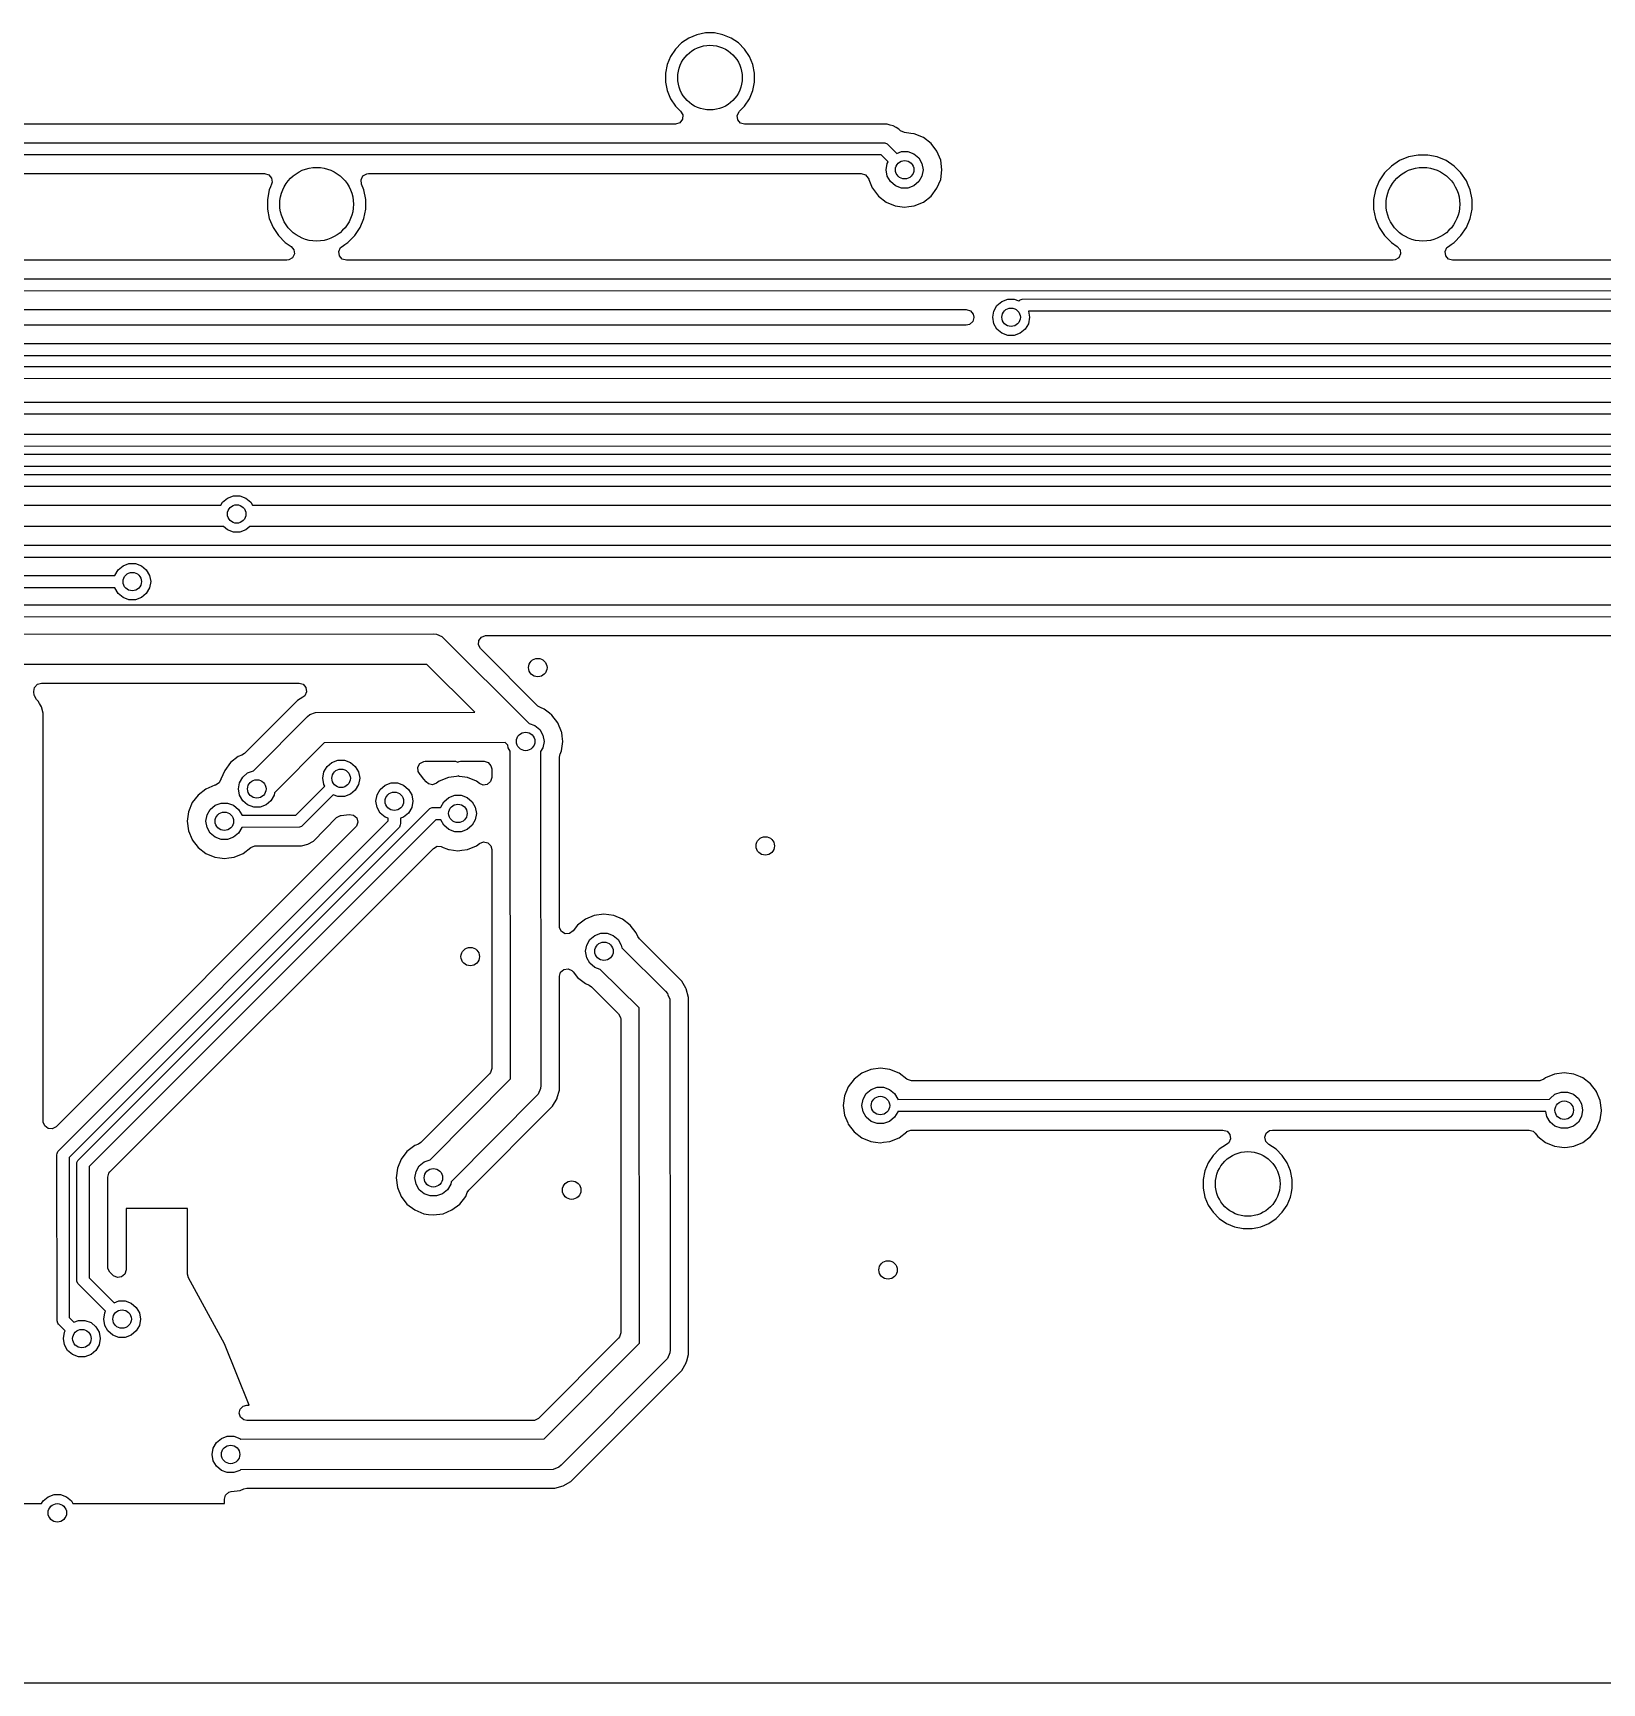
# Model space of a CAD drawing. Extents: x 0.7 to 11, y -6.1 to -1.6.
# Drawn here: x 5.531 to 6.536, y -5.887 to -4.83 of the extents above; entities that cross this region are included whole.
import ezdxf

# ---------------------------------------------------------------- set-up
doc = ezdxf.new("R2010")
doc.units = 0
doc.header["$MEASUREMENT"] = 0
doc.layers.add('BLACK', color=7, linetype='CONTINUOUS')

msp = doc.modelspace()

# ---------------------------------------------------------------- linework, layer by layer
at = {"layer": 'BLACK', "linetype": 'CONTINUOUS'}
for p, q in [((5.9618, -4.8297), (5.9562, -4.8308)), ((5.9674, -4.8297), (5.9618, -4.8297)), ((5.9618, -4.8297), (5.9618, -4.8297)), ((5.9729, -4.8308), (5.9674, -4.8297)), ((5.9674, -4.8297), (5.9674, -4.8297)), ((5.9424, -4.8401), (5.9393, -4.8447)), ((5.9464, -4.8361), (5.9424, -4.8401)), ((5.9424, -4.8401), (5.9424, -4.8401)), ((5.951, -4.833), (5.9464, -4.8361)), ((5.9464, -4.8361), (5.9464, -4.8361)), ((5.9562, -4.8308), (5.951, -4.833)), ((5.951, -4.833), (5.951, -4.833)), ((5.9562, -4.8308), (5.9562, -4.8308)), ((5.9781, -4.833), (5.9729, -4.8308)), ((5.9729, -4.8308), (5.9729, -4.8308)), ((5.9828, -4.8361), (5.9781, -4.833)), ((5.9781, -4.833), (5.9781, -4.833)), ((5.9868, -4.8401), (5.9828, -4.8361)), ((5.9828, -4.8361), (5.9828, -4.8361)), ((5.9899, -4.8447), (5.9868, -4.8401)), ((5.9868, -4.8401), (5.9868, -4.8401)), ((5.9371, -4.8499), (5.936, -4.8555)), ((5.9393, -4.8447), (5.9371, -4.8499)), ((5.9371, -4.8499), (5.9371, -4.8499)), ((5.9393, -4.8447), (5.9393, -4.8447)), ((5.992, -4.8499), (5.9899, -4.8447)), ((5.9899, -4.8447), (5.9899, -4.8447)), ((5.9899, -4.8447), (5.9899, -4.8447)), ((5.9931, -4.8555), (5.992, -4.8499)), ((5.992, -4.8499), (5.992, -4.8499)), ((5.992, -4.8499), (5.992, -4.8499)), ((5.936, -4.8555), (5.936, -4.8555)), ((5.936, -4.8555), (5.936, -4.8611)), ((5.936, -4.8611), (5.936, -4.8611)), ((5.936, -4.8611), (5.936, -4.8611)), ((5.936, -4.8611), (5.9371, -4.8666)), ((5.992, -4.8666), (5.9931, -4.8611)), ((5.9931, -4.8611), (5.9931, -4.8555)), ((5.9931, -4.8555), (5.9931, -4.8555)), ((5.9931, -4.8611), (5.9931, -4.8611)), ((5.9371, -4.8666), (5.9371, -4.8666)), ((5.9371, -4.8666), (5.9393, -4.8718)), ((5.9393, -4.8718), (5.9393, -4.8718)), ((5.9393, -4.8718), (5.9424, -4.8765)), ((5.9868, -4.8765), (5.9899, -4.8718)), ((5.9899, -4.8718), (5.992, -4.8666)), ((5.9424, -4.8765), (5.9424, -4.8765)), ((5.9424, -4.8765), (5.9457, -4.8798)), ((5.9457, -4.8798), (5.9471, -4.8822)), ((5.9471, -4.8822), (5.9469, -4.885)), ((5.982, -4.8826), (5.9832, -4.8801)), ((5.9824, -4.8853), (5.982, -4.8826)), ((5.9832, -4.8801), (5.9834, -4.8798)), ((5.9834, -4.8798), (5.9868, -4.8765)), ((5.9868, -4.8765), (5.9868, -4.8765)), ((5.9423, -4.8882), (5.2782, -4.8882)), ((5.9426, -4.8882), (5.9423, -4.8882)), ((5.9452, -4.8872), (5.9426, -4.8882)), ((5.9469, -4.885), (5.9452, -4.8872)), ((5.9842, -4.8874), (5.9824, -4.8853)), ((5.9868, -4.8882), (5.9842, -4.8874)), ((6.078, -4.8882), (5.9868, -4.8882)), ((6.08, -4.8887), (6.078, -4.8882)), ((6.078, -4.8882), (6.078, -4.8882)), ((6.082, -4.8892), (6.08, -4.8887)), ((6.0838, -4.8903), (6.082, -4.8892)), ((6.0856, -4.8913), (6.0838, -4.8903)), ((6.0864, -4.8921), (6.0856, -4.8913)), ((6.0856, -4.8913), (6.0856, -4.8913)), ((6.0867, -4.8923), (6.0864, -4.8921)), ((6.0892, -4.8935), (6.0867, -4.8923)), ((2.6728, -4.9001), (6.0759, -4.9)), ((6.0759, -4.9), (6.0767, -4.9001)), ((6.0767, -4.9001), (6.0781, -4.9007)), ((6.0781, -4.9007), (6.0843, -4.9068)), ((6.0933, -4.894), (6.0892, -4.8935)), ((6.0955, -4.8943), (6.0933, -4.894)), ((6.1013, -4.8967), (6.0955, -4.8943)), ((6.1062, -4.9005), (6.1013, -4.8967)), ((6.11, -4.9054), (6.1062, -4.9005)), ((6.0742, -4.9078), (2.6677, -4.9079)), ((6.0788, -4.9123), (6.0742, -4.9078)), ((6.0775, -4.9173), (6.0782, -4.9133)), ((6.0782, -4.9133), (6.0788, -4.9123)), ((6.0843, -4.9068), (6.0873, -4.9057)), ((6.0873, -4.9057), (6.0914, -4.9057)), ((6.0914, -4.9057), (6.0952, -4.9071)), ((6.0952, -4.9071), (6.0984, -4.9097)), ((6.0984, -4.9097), (6.1004, -4.9133)), ((6.1004, -4.9133), (6.1011, -4.9173)), ((6.1124, -4.9112), (6.11, -4.9054)), ((6.1132, -4.9173), (6.1124, -4.9112)), ((6.4063, -4.9114), (6.4012, -4.9149)), ((6.4121, -4.9091), (6.4063, -4.9114)), ((6.4063, -4.9114), (6.4063, -4.9114)), ((6.4182, -4.9079), (6.4121, -4.9091)), ((6.4121, -4.9091), (6.4121, -4.9091)), ((6.4244, -4.9079), (6.4182, -4.9079)), ((6.4182, -4.9079), (6.4182, -4.9079)), ((6.4305, -4.9091), (6.4244, -4.9079)), ((6.4244, -4.9079), (6.4244, -4.9079)), ((6.4362, -4.9114), (6.4305, -4.9091)), ((6.4305, -4.9091), (6.4305, -4.9091)), ((6.4413, -4.9149), (6.4362, -4.9114)), ((6.4362, -4.9114), (6.4362, -4.9114)), ((5.0372, -4.9197), (5.6793, -4.9197)), ((5.6793, -4.9197), (5.682, -4.9205)), ((5.682, -4.9205), (5.6838, -4.9226)), ((5.6838, -4.9226), (5.6842, -4.9253)), ((5.7411, -4.9237), (5.7423, -4.9213)), ((5.7414, -4.9265), (5.7411, -4.9237)), ((5.7423, -4.9213), (5.7447, -4.9199)), ((5.7447, -4.9199), (5.7459, -4.9197)), ((5.7459, -4.9197), (6.0615, -4.9197)), ((6.0615, -4.9197), (6.0642, -4.9205)), ((6.0642, -4.9205), (6.066, -4.9226)), ((6.066, -4.9226), (6.0663, -4.9233)), ((6.0663, -4.9233), (6.0663, -4.9235)), ((6.0663, -4.9235), (6.0685, -4.9289)), ((6.0782, -4.9214), (6.0775, -4.9173)), ((6.0803, -4.9249), (6.0782, -4.9214)), ((6.0834, -4.9276), (6.0803, -4.9249)), ((6.0984, -4.9249), (6.0952, -4.9276)), ((6.1004, -4.9214), (6.0984, -4.9249)), ((6.1011, -4.9173), (6.1004, -4.9214)), ((6.11, -4.9292), (6.1124, -4.9235)), ((6.1124, -4.9235), (6.1132, -4.9173)), ((6.3933, -4.9244), (6.391, -4.9302)), ((6.3968, -4.9193), (6.3933, -4.9244)), ((6.3933, -4.9244), (6.3933, -4.9244)), ((6.4012, -4.9149), (6.3968, -4.9193)), ((6.3968, -4.9193), (6.3968, -4.9193)), ((6.4012, -4.9149), (6.4012, -4.9149)), ((6.4413, -4.9149), (6.4413, -4.9149)), ((6.4457, -4.9193), (6.4413, -4.9149)), ((6.4492, -4.9244), (6.4457, -4.9193)), ((6.4457, -4.9193), (6.4457, -4.9193)), ((6.4503, -4.9271), (6.4492, -4.9244)), ((6.4492, -4.9244), (6.4492, -4.9244)), ((5.6823, -4.9302), (5.6811, -4.9363)), ((5.6831, -4.9282), (5.6823, -4.9302)), ((5.6823, -4.9302), (5.6823, -4.9302)), ((5.6838, -4.9265), (5.6831, -4.9282)), ((5.6842, -4.9253), (5.6838, -4.9265)), ((5.7429, -4.9302), (5.7414, -4.9265)), ((5.7441, -4.9363), (5.7429, -4.9302)), ((5.7429, -4.9302), (5.7429, -4.9302)), ((6.0685, -4.9289), (6.0687, -4.9292)), ((6.0687, -4.9292), (6.0725, -4.9342)), ((6.0725, -4.9342), (6.0774, -4.938)), ((6.0873, -4.929), (6.0834, -4.9276)), ((6.0914, -4.929), (6.0873, -4.929)), ((6.0952, -4.9276), (6.0914, -4.929)), ((6.1013, -4.938), (6.1062, -4.9342)), ((6.1062, -4.9342), (6.11, -4.9292)), ((6.391, -4.9302), (6.3897, -4.9363)), ((6.391, -4.9302), (6.391, -4.9302)), ((6.4516, -4.9302), (6.4503, -4.9271)), ((6.4528, -4.9363), (6.4516, -4.9302)), ((6.4516, -4.9302), (6.4516, -4.9302)), ((5.6811, -4.9363), (5.6811, -4.9425)), ((5.6811, -4.9425), (5.6823, -4.9486)), ((5.7429, -4.9486), (5.7441, -4.9425)), ((5.7441, -4.9425), (5.7441, -4.9363)), ((5.7441, -4.9363), (5.7441, -4.9363)), ((5.7441, -4.9363), (5.7441, -4.9363)), ((6.0774, -4.938), (6.0832, -4.9404)), ((6.0832, -4.9404), (6.0862, -4.9408)), ((6.0862, -4.9408), (6.0893, -4.9412)), ((6.0893, -4.9412), (6.0919, -4.9408)), ((6.0893, -4.9412), (6.0893, -4.9412)), ((6.0893, -4.9412), (6.0893, -4.9412)), ((6.0919, -4.9408), (6.0955, -4.9404)), ((6.0955, -4.9404), (6.1013, -4.938)), ((6.3897, -4.9363), (6.3897, -4.9425)), ((6.3897, -4.9425), (6.391, -4.9486)), ((6.4516, -4.9486), (6.4528, -4.9425)), ((6.4528, -4.9425), (6.4528, -4.9363)), ((6.4528, -4.9363), (6.4528, -4.9363)), ((6.4528, -4.9363), (6.4528, -4.9363)), ((5.6823, -4.9486), (5.6823, -4.9486)), ((5.6823, -4.9486), (5.6847, -4.9543)), ((5.6847, -4.9543), (5.6847, -4.9543)), ((5.6847, -4.9543), (5.6881, -4.9595)), ((5.7371, -4.9595), (5.7405, -4.9543)), ((5.7405, -4.9543), (5.7429, -4.9486)), ((6.391, -4.9486), (6.391, -4.9486)), ((6.391, -4.9486), (6.3933, -4.9543)), ((6.3933, -4.9543), (6.3933, -4.9543)), ((6.3933, -4.9543), (6.3968, -4.9595)), ((6.4457, -4.9595), (6.4492, -4.9543)), ((6.4492, -4.9543), (6.4516, -4.9486)), ((5.6881, -4.9595), (5.6881, -4.9595)), ((5.6881, -4.9595), (5.6925, -4.9638)), ((5.6925, -4.9638), (5.6925, -4.9638)), ((5.6925, -4.9638), (5.6963, -4.9664)), ((5.6963, -4.9664), (5.698, -4.9685)), ((5.7268, -4.9697), (5.728, -4.9672)), ((5.728, -4.9672), (5.7289, -4.9664)), ((5.7289, -4.9664), (5.7307, -4.9652)), ((5.7307, -4.9652), (5.7327, -4.9638)), ((5.7327, -4.9638), (5.7371, -4.9595)), ((6.3968, -4.9595), (6.3968, -4.9595)), ((6.3968, -4.9595), (6.4012, -4.9638)), ((6.4012, -4.9638), (6.4012, -4.9638)), ((6.4012, -4.9638), (6.4049, -4.9664)), ((6.4049, -4.9664), (6.4067, -4.9685)), ((6.4355, -4.9697), (6.4366, -4.9672)), ((6.4366, -4.9672), (6.4376, -4.9664)), ((6.4376, -4.9664), (6.4394, -4.9652)), ((6.4394, -4.9652), (6.4413, -4.9638)), ((6.4413, -4.9638), (6.4457, -4.9595)), ((5.6935, -4.9753), (5.4483, -4.9753)), ((5.6948, -4.9751), (5.6935, -4.9753)), ((5.6972, -4.9737), (5.6948, -4.9751)), ((5.6984, -4.9712), (5.6972, -4.9737)), ((5.698, -4.9685), (5.6984, -4.9712)), ((5.7272, -4.9724), (5.7268, -4.9697)), ((5.729, -4.9745), (5.7272, -4.9724)), ((5.7317, -4.9753), (5.729, -4.9745)), ((6.4022, -4.9753), (5.7317, -4.9753)), ((6.4035, -4.9751), (6.4022, -4.9753)), ((6.4058, -4.9737), (6.4035, -4.9751)), ((6.407, -4.9712), (6.4058, -4.9737)), ((6.4067, -4.9685), (6.407, -4.9712)), ((6.4359, -4.9724), (6.4355, -4.9697)), ((6.4377, -4.9745), (6.4359, -4.9724)), ((6.4403, -4.9753), (6.4377, -4.9745)), ((6.7524, -4.9753), (6.4403, -4.9753)), ((5.4452, -4.9872), (6.7594, -4.9871)), ((6.7617, -4.9949), (5.4475, -4.995)), ((5.4545, -5.0068), (6.1288, -5.0068)), ((6.1288, -5.0068), (6.1314, -5.0076)), ((6.1314, -5.0076), (6.1332, -5.0097)), ((6.1457, -5.0118), (6.1464, -5.0078)), ((6.1464, -5.0078), (6.1484, -5.0042)), ((6.1484, -5.0042), (6.1516, -5.0016)), ((6.1516, -5.0016), (6.1554, -5.0002)), ((6.1554, -5.0002), (6.1595, -5.0002)), ((6.1595, -5.0002), (6.1625, -5.0013)), ((6.1625, -5.0013), (6.1626, -5.0012)), ((6.1626, -5.0012), (6.1632, -5.0007)), ((6.1632, -5.0007), (6.1646, -5.0001)), ((6.1646, -5.0001), (7.6385, -5)), ((7.6385, -5.0078), (6.1686, -5.0079)), ((6.1686, -5.0079), (6.1693, -5.0118)), ((6.1288, -5.0168), (5.4543, -5.0168)), ((6.1308, -5.0164), (6.1288, -5.0168)), ((6.1329, -5.0145), (6.1308, -5.0164)), ((6.1336, -5.0119), (6.1329, -5.0145)), ((6.1332, -5.0097), (6.1336, -5.0117)), ((6.1336, -5.0117), (6.1336, -5.0119)), ((6.1464, -5.0159), (6.1457, -5.0118)), ((6.1484, -5.0194), (6.1464, -5.0159)), ((6.1516, -5.022), (6.1484, -5.0194)), ((6.1665, -5.0194), (6.1634, -5.022)), ((6.1686, -5.0159), (6.1665, -5.0194)), ((6.1693, -5.0118), (6.1686, -5.0159)), ((4.9397, -5.0287), (6.5503, -5.0286)), ((6.1554, -5.0234), (6.1516, -5.022)), ((6.1595, -5.0234), (6.1554, -5.0234)), ((6.1634, -5.022), (6.1595, -5.0234)), ((6.5519, -5.0364), (4.938, -5.0365)), ((4.6427, -5.0434), (6.5503, -5.0433)), ((6.5473, -5.0511), (4.6457, -5.0512)), ((5.0978, -5.0661), (10.5858, -5.066)), ((10.5852, -5.0738), (5.0977, -5.0739)), ((4.8513, -5.0867), (7.2008, -5.0866)), ((7.1991, -5.0944), (4.8543, -5.0945)), ((4.8766, -5.0996), (7.1621, -5.0995)), ((7.1604, -5.1073), (4.879, -5.1074)), ((5.1703, -5.1124), (7.137, -5.1124)), ((7.1353, -5.1202), (5.1726, -5.1202)), ((5.3501, -5.1321), (5.6513, -5.1321)), ((5.6513, -5.1321), (5.6524, -5.1302)), ((5.6524, -5.1302), (5.6555, -5.1276)), ((5.6555, -5.1276), (5.6594, -5.1262)), ((5.6594, -5.1262), (5.6635, -5.1262)), ((5.6635, -5.1262), (5.6673, -5.1276)), ((5.6673, -5.1276), (5.6705, -5.1302)), ((5.6705, -5.1302), (5.6715, -5.1321)), ((5.6715, -5.1321), (7.1285, -5.1321)), ((5.6529, -5.1459), (5.3531, -5.1459)), ((5.6555, -5.148), (5.6529, -5.1459)), ((5.6699, -5.1459), (5.6673, -5.148)), ((7.1312, -5.1459), (5.6699, -5.1459)), ((5.6594, -5.1494), (5.6555, -5.148)), ((5.6635, -5.1494), (5.6594, -5.1494)), ((5.6673, -5.148), (5.6635, -5.1494)), ((10.6069, -5.1655), (5.0632, -5.1656)), ((5.0649, -5.1578), (10.6046, -5.1577)), ((5.074, -5.1772), (5.5834, -5.1772)), ((5.5834, -5.1771), (5.5854, -5.1735)), ((5.5834, -5.1772), (5.5834, -5.1771)), ((5.5854, -5.1735), (5.5886, -5.1709)), ((5.5886, -5.1709), (5.5924, -5.1695)), ((5.5924, -5.1695), (5.5965, -5.1695)), ((5.5965, -5.1695), (5.6004, -5.1709)), ((5.6004, -5.1709), (5.6035, -5.1735)), ((5.6035, -5.1735), (5.6056, -5.1771)), ((5.6056, -5.1771), (5.6063, -5.1811)), ((5.5834, -5.185), (5.074, -5.185)), ((5.5834, -5.1851), (5.5834, -5.185)), ((5.5854, -5.1887), (5.5834, -5.1851)), ((5.5886, -5.1913), (5.5854, -5.1887)), ((5.6035, -5.1887), (5.6004, -5.1913)), ((5.6056, -5.1851), (5.6035, -5.1887)), ((5.6063, -5.1811), (5.6056, -5.1851)), ((4.9779, -5.196), (10.5992, -5.1959)), ((5.5924, -5.1927), (5.5886, -5.1913)), ((5.5965, -5.1927), (5.5924, -5.1927)), ((5.6004, -5.1913), (5.5965, -5.1927)), ((10.6015, -5.2037), (4.9801, -5.2038)), ((5.357, -5.2148), (5.7874, -5.2146)), ((5.7874, -5.2146), (5.7893, -5.2148)), ((5.7893, -5.2148), (5.7929, -5.2162)), ((5.7929, -5.2162), (5.7929, -5.2162)), ((5.7929, -5.2162), (5.8488, -5.272)), ((5.8163, -5.2216), (5.8165, -5.2188)), ((5.8165, -5.2188), (5.8182, -5.2166)), ((5.8182, -5.2166), (5.8207, -5.2157)), ((5.8207, -5.2157), (5.8211, -5.2156)), ((5.8211, -5.2156), (10.6028, -5.2156)), ((5.8176, -5.224), (5.8163, -5.2216)), ((5.8544, -5.2608), (5.8176, -5.224)), ((5.7832, -5.2341), (5.3568, -5.2342)), ((5.8139, -5.2647), (5.7832, -5.2341)), ((5.5315, -5.2516), (5.5319, -5.2489)), ((5.5315, -5.252), (5.5315, -5.2516)), ((5.5317, -5.2536), (5.5315, -5.252)), ((5.5319, -5.2489), (5.5337, -5.2468)), ((5.5337, -5.2468), (5.5363, -5.2461)), ((5.5363, -5.2461), (5.7014, -5.2461)), ((5.7014, -5.2461), (5.704, -5.2469)), ((5.704, -5.2469), (5.7058, -5.2489)), ((5.7062, -5.2517), (5.7051, -5.2542)), ((5.7058, -5.2489), (5.7062, -5.2517)), ((5.5317, -5.2538), (5.5317, -5.2536)), ((5.5318, -5.2542), (5.5317, -5.2538)), ((5.5331, -5.2566), (5.5318, -5.2542)), ((5.5343, -5.2577), (5.5331, -5.2566)), ((5.5351, -5.2591), (5.5343, -5.2577)), ((5.5343, -5.2577), (5.5343, -5.2577)), ((5.5363, -5.2613), (5.5351, -5.2591)), ((5.5351, -5.2591), (5.5351, -5.2591)), ((5.5374, -5.2653), (5.5363, -5.2613)), ((5.5363, -5.2613), (5.5363, -5.2613)), ((5.7004, -5.2572), (5.6663, -5.2912)), ((5.7038, -5.2552), (5.7004, -5.2572)), ((5.7004, -5.2572), (5.7004, -5.2572)), ((5.7051, -5.2542), (5.7038, -5.2552)), ((5.856, -5.2618), (5.8544, -5.2608)), ((5.8584, -5.2628), (5.856, -5.2618)), ((5.8617, -5.2653), (5.8584, -5.2628)), ((5.8584, -5.2628), (5.8584, -5.2628)), ((5.8584, -5.2628), (5.8584, -5.2628)), ((5.5374, -5.2699), (5.5374, -5.2653)), ((5.5374, -5.2653), (5.5374, -5.2653)), ((5.5374, -5.5269), (5.5374, -5.2699)), ((5.5374, -5.2699), (5.5374, -5.2699)), ((5.6722, -5.3023), (5.7067, -5.2676)), ((5.7067, -5.2676), (5.7082, -5.2663)), ((5.7082, -5.2663), (5.7118, -5.2649)), ((5.7118, -5.2649), (5.8139, -5.2647)), ((5.7118, -5.2649), (5.7118, -5.2649)), ((5.8488, -5.272), (5.8524, -5.2732)), ((5.8524, -5.2732), (5.8555, -5.2759)), ((5.8633, -5.2666), (5.8617, -5.2653)), ((5.8671, -5.2715), (5.8633, -5.2666)), ((5.8633, -5.2666), (5.8633, -5.2666)), ((5.8633, -5.2666), (5.8633, -5.2666)), ((5.8695, -5.2773), (5.8671, -5.2715)), ((5.7175, -5.2844), (5.6857, -5.3164)), ((5.8333, -5.2842), (5.7175, -5.2844)), ((5.8351, -5.2859), (5.8333, -5.2842)), ((5.8555, -5.2759), (5.8576, -5.2794)), ((5.8576, -5.2794), (5.8583, -5.2835)), ((5.8583, -5.2835), (5.8576, -5.2875)), ((5.8696, -5.2778), (5.8695, -5.2773)), ((5.8695, -5.2896), (5.8703, -5.2835)), ((5.8699, -5.2801), (5.8696, -5.2778)), ((5.8703, -5.2835), (5.8699, -5.2801)), ((5.6624, -5.2932), (5.6574, -5.297)), ((5.6648, -5.2923), (5.6624, -5.2932)), ((5.6663, -5.2912), (5.6648, -5.2923)), ((5.8354, -5.2875), (5.8351, -5.2859)), ((5.8366, -5.2897), (5.8354, -5.2875)), ((5.8368, -5.4997), (5.8366, -5.2897)), ((5.8576, -5.2875), (5.8561, -5.29)), ((5.8561, -5.29), (5.8563, -5.5039)), ((5.8681, -5.2939), (5.8685, -5.292)), ((5.8681, -5.3386), (5.8681, -5.2939)), ((5.8685, -5.292), (5.8686, -5.2917)), ((5.8686, -5.2917), (5.8695, -5.2896)), ((5.6537, -5.302), (5.6513, -5.3077)), ((5.6574, -5.297), (5.6537, -5.302)), ((5.6653, -5.3063), (5.6684, -5.3037)), ((5.6684, -5.3037), (5.6722, -5.3023)), ((5.7165, -5.3071), (5.7172, -5.303)), ((5.7172, -5.303), (5.7193, -5.2995)), ((5.7193, -5.2995), (5.7224, -5.2969)), ((5.7224, -5.2969), (5.7263, -5.2955)), ((5.7263, -5.2955), (5.7304, -5.2955)), ((5.7304, -5.2955), (5.7343, -5.2969)), ((5.7343, -5.2969), (5.7374, -5.2995)), ((5.7374, -5.2995), (5.7394, -5.303)), ((5.7394, -5.303), (5.7402, -5.3071)), ((5.7775, -5.3), (5.7788, -5.2976)), ((5.7777, -5.3027), (5.7775, -5.3)), ((5.779, -5.3046), (5.7777, -5.3027)), ((5.7788, -5.2976), (5.7813, -5.2963)), ((5.779, -5.3047), (5.779, -5.3046)), ((5.7792, -5.3049), (5.779, -5.3047)), ((5.7813, -5.3077), (5.7792, -5.3049)), ((5.7792, -5.3049), (5.7792, -5.3049)), ((5.7792, -5.3049), (5.7792, -5.3049)), ((5.7813, -5.2963), (5.7822, -5.2962)), ((5.7822, -5.2962), (5.8016, -5.2962)), ((5.8016, -5.2962), (5.8031, -5.2967)), ((5.8033, -5.3056), (5.803, -5.3058)), ((5.8031, -5.2967), (5.804, -5.2963)), ((5.8041, -5.3059), (5.8033, -5.3056)), ((5.804, -5.2963), (5.8047, -5.2962)), ((5.8047, -5.2962), (5.8199, -5.2962)), ((5.8199, -5.2962), (5.8225, -5.297)), ((5.8225, -5.297), (5.8243, -5.2991)), ((5.8243, -5.2991), (5.8248, -5.3011)), ((5.8248, -5.3011), (5.8248, -5.3065)), ((5.6416, -5.314), (5.6367, -5.3178)), ((5.6474, -5.3116), (5.6416, -5.314)), ((5.6477, -5.3115), (5.6474, -5.3116)), ((5.6479, -5.3115), (5.6477, -5.3115)), ((5.6477, -5.3115), (5.6477, -5.3115)), ((5.6502, -5.31), (5.6479, -5.3115)), ((5.6511, -5.308), (5.6502, -5.31)), ((5.6512, -5.308), (5.6511, -5.308)), ((5.6513, -5.3077), (5.6512, -5.308)), ((5.6625, -5.3139), (5.6632, -5.3099)), ((5.6632, -5.3179), (5.6625, -5.3139)), ((5.6632, -5.3099), (5.6653, -5.3063)), ((5.6993, -5.3307), (5.7178, -5.3121)), ((5.7172, -5.3111), (5.7165, -5.3071)), ((5.7178, -5.3121), (5.7172, -5.3111)), ((5.7374, -5.3147), (5.7343, -5.3173)), ((5.7394, -5.3111), (5.7374, -5.3147)), ((5.7402, -5.3071), (5.7394, -5.3111)), ((5.7513, -5.3177), (5.7533, -5.3142)), ((5.7533, -5.3142), (5.7565, -5.3115)), ((5.7565, -5.3115), (5.7603, -5.3101)), ((5.7603, -5.3101), (5.7644, -5.3101)), ((5.7644, -5.3101), (5.7683, -5.3115)), ((5.7683, -5.3115), (5.7714, -5.3142)), ((5.7714, -5.3142), (5.7735, -5.3177)), ((5.7827, -5.3094), (5.7813, -5.3077)), ((5.7843, -5.3107), (5.7827, -5.3094)), ((5.7869, -5.3113), (5.7843, -5.3107)), ((5.7895, -5.3103), (5.7869, -5.3113)), ((5.7912, -5.309), (5.7895, -5.3103)), ((5.797, -5.3066), (5.7912, -5.309)), ((5.8022, -5.3059), (5.797, -5.3066)), ((5.797, -5.3066), (5.797, -5.3066)), ((5.803, -5.3058), (5.8022, -5.3059)), ((5.8093, -5.3066), (5.8041, -5.3059)), ((5.8151, -5.309), (5.8093, -5.3066)), ((5.8093, -5.3066), (5.8093, -5.3066)), ((5.8169, -5.3104), (5.8151, -5.309)), ((5.8192, -5.3114), (5.8169, -5.3104)), ((5.8219, -5.311), (5.8192, -5.3114)), ((5.824, -5.3092), (5.8219, -5.311)), ((5.8248, -5.3065), (5.824, -5.3092)), ((5.6329, -5.3227), (5.6305, -5.3285)), ((5.6367, -5.3178), (5.6329, -5.3227)), ((5.6445, -5.3271), (5.6476, -5.3244)), ((5.6476, -5.3244), (5.6515, -5.323)), ((5.6515, -5.323), (5.6556, -5.323)), ((5.6556, -5.323), (5.6594, -5.3244)), ((5.6594, -5.3244), (5.6626, -5.3271)), ((5.6653, -5.3215), (5.6632, -5.3179)), ((5.6684, -5.3241), (5.6653, -5.3215)), ((5.6723, -5.3255), (5.6684, -5.3241)), ((5.6764, -5.3255), (5.6723, -5.3255)), ((5.6802, -5.3241), (5.6764, -5.3255)), ((5.6833, -5.3215), (5.6802, -5.3241)), ((5.6854, -5.3179), (5.6833, -5.3215)), ((5.6857, -5.3164), (5.6854, -5.3179)), ((5.7233, -5.3176), (5.7036, -5.3374)), ((5.7263, -5.3187), (5.7233, -5.3176)), ((5.7304, -5.3187), (5.7263, -5.3187)), ((5.7343, -5.3173), (5.7304, -5.3187)), ((5.7505, -5.3218), (5.7513, -5.3177)), ((5.7513, -5.3258), (5.7505, -5.3218)), ((5.7533, -5.3294), (5.7513, -5.3258)), ((5.7735, -5.3258), (5.7714, -5.3294)), ((5.7735, -5.3177), (5.7742, -5.3218)), ((5.7742, -5.3218), (5.7735, -5.3258)), ((5.7846, -5.3269), (5.7852, -5.3264)), ((5.7852, -5.3264), (5.7856, -5.3262)), ((5.7856, -5.3262), (5.7866, -5.3258)), ((5.7866, -5.3258), (5.792, -5.3258)), ((5.792, -5.3258), (5.7921, -5.3256)), ((5.7921, -5.3256), (5.7941, -5.3221)), ((5.7941, -5.3221), (5.7972, -5.3194)), ((5.7972, -5.3194), (5.8011, -5.318)), ((5.8011, -5.318), (5.8052, -5.318)), ((5.8052, -5.318), (5.8091, -5.3194)), ((5.8091, -5.3194), (5.8122, -5.3221)), ((5.8122, -5.3221), (5.8142, -5.3256)), ((5.8142, -5.3256), (5.815, -5.3296)), ((5.5468, -5.5461), (5.7585, -5.3344)), ((5.5597, -5.5519), (5.7846, -5.3269)), ((5.7889, -5.3336), (5.5669, -5.5558)), ((5.6305, -5.3285), (5.6297, -5.3346)), ((5.6297, -5.3346), (5.6297, -5.3346)), ((5.6297, -5.3346), (5.6305, -5.3408)), ((5.6305, -5.3285), (5.6305, -5.3285)), ((5.6417, -5.3346), (5.6424, -5.3306)), ((5.6424, -5.3387), (5.6417, -5.3346)), ((5.6424, -5.3306), (5.6445, -5.3271)), ((5.6626, -5.3271), (5.6646, -5.3306)), ((5.6646, -5.3306), (5.6647, -5.3308)), ((5.6647, -5.3308), (5.6993, -5.3307)), ((5.7105, -5.3473), (5.7254, -5.3323)), ((5.7254, -5.3323), (5.7278, -5.331)), ((5.7278, -5.331), (5.7282, -5.331)), ((5.7282, -5.331), (5.7283, -5.3309)), ((5.7283, -5.3309), (5.7335, -5.3303)), ((5.7283, -5.3309), (5.7283, -5.3309)), ((5.7335, -5.3303), (5.7362, -5.3307)), ((5.7362, -5.3307), (5.7383, -5.3325)), ((5.739, -5.3352), (5.7382, -5.3378)), ((5.7383, -5.3325), (5.739, -5.3352)), ((5.7565, -5.332), (5.7533, -5.3294)), ((5.7585, -5.3327), (5.7565, -5.332)), ((5.7585, -5.3344), (5.7585, -5.3327)), ((5.7662, -5.3368), (5.7656, -5.3383)), ((5.7663, -5.3361), (5.7662, -5.3368)), ((5.7683, -5.332), (5.7663, -5.3327)), ((5.7663, -5.3327), (5.7663, -5.3361)), ((5.7714, -5.3294), (5.7683, -5.332)), ((5.792, -5.3336), (5.7889, -5.3336)), ((5.7921, -5.3337), (5.792, -5.3336)), ((5.7941, -5.3372), (5.7921, -5.3337)), ((5.7972, -5.3399), (5.7941, -5.3372)), ((5.8122, -5.3372), (5.8091, -5.3399)), ((5.8142, -5.3337), (5.8122, -5.3372)), ((5.815, -5.3296), (5.8142, -5.3337)), ((5.7376, -5.3385), (5.5458, -5.5304)), ((5.7656, -5.3383), (5.554, -5.55)), ((5.6305, -5.3408), (5.6305, -5.3408)), ((5.6305, -5.3408), (5.6328, -5.3462)), ((5.6328, -5.3462), (5.6329, -5.3466)), ((5.6329, -5.3466), (5.6367, -5.3515)), ((5.6445, -5.3422), (5.6424, -5.3387)), ((5.6476, -5.3449), (5.6445, -5.3422)), ((5.6515, -5.3463), (5.6476, -5.3449)), ((5.6556, -5.3463), (5.6515, -5.3463)), ((5.6594, -5.3449), (5.6556, -5.3463)), ((5.6626, -5.3422), (5.6594, -5.3449)), ((5.6646, -5.3387), (5.6626, -5.3422)), ((5.6647, -5.3386), (5.6646, -5.3387)), ((5.7016, -5.3385), (5.6647, -5.3386)), ((5.703, -5.3379), (5.7016, -5.3385)), ((5.7036, -5.3374), (5.703, -5.3379)), ((5.7069, -5.3493), (5.7105, -5.3473)), ((5.7382, -5.3378), (5.7376, -5.3385)), ((5.8011, -5.3413), (5.7972, -5.3399)), ((5.8052, -5.3413), (5.8011, -5.3413)), ((5.8091, -5.3399), (5.8052, -5.3413)), ((5.8681, -5.3882), (5.8681, -5.3386)), ((5.5802, -5.5592), (5.7874, -5.352)), ((5.6367, -5.3515), (5.6416, -5.3553)), ((5.6416, -5.3553), (5.6474, -5.3577)), ((5.6474, -5.3577), (5.6505, -5.3581)), ((5.6505, -5.3581), (5.6535, -5.3585)), ((5.6535, -5.3585), (5.6564, -5.3581)), ((5.6564, -5.3581), (5.6597, -5.3577)), ((5.6597, -5.3577), (5.6655, -5.3553)), ((5.6655, -5.3553), (5.6704, -5.3515)), ((5.6704, -5.3515), (5.6705, -5.3514)), ((5.6704, -5.3515), (5.6704, -5.3515)), ((5.6705, -5.3514), (5.6731, -5.3504)), ((5.6731, -5.3504), (5.6735, -5.3504)), ((5.6735, -5.3504), (5.7029, -5.3504)), ((5.7029, -5.3504), (5.7069, -5.3493)), ((5.7029, -5.3504), (5.7029, -5.3504)), ((5.7874, -5.352), (5.7898, -5.3506)), ((5.7898, -5.3506), (5.7925, -5.3508)), ((5.7925, -5.3508), (5.7927, -5.3509)), ((5.7927, -5.3509), (5.797, -5.3527)), ((5.797, -5.3527), (5.7975, -5.3527)), ((5.7975, -5.3527), (5.8031, -5.3535)), ((5.8031, -5.3535), (5.8056, -5.3532)), ((5.8031, -5.3535), (5.8031, -5.3535)), ((5.8031, -5.3535), (5.8031, -5.3535)), ((5.8056, -5.3532), (5.8093, -5.3527)), ((5.8093, -5.3527), (5.8151, -5.3503)), ((5.8151, -5.3503), (5.8169, -5.3489)), ((5.8169, -5.3489), (5.8195, -5.3479)), ((5.8195, -5.3479), (5.8222, -5.3484)), ((5.8222, -5.3484), (5.8242, -5.3504)), ((5.8242, -5.3504), (5.8248, -5.3527)), ((5.8248, -5.3527), (5.8248, -5.4929)), ((5.6535, -5.3585), (5.6535, -5.3585)), ((5.6535, -5.3585), (5.6535, -5.3585)), ((5.8681, -5.4019), (5.8681, -5.3882)), ((5.8848, -5.3973), (5.8798, -5.4011)), ((5.8905, -5.3949), (5.8848, -5.3973)), ((5.8848, -5.3973), (5.8848, -5.3973)), ((5.8967, -5.3941), (5.8905, -5.3949)), ((5.8905, -5.3949), (5.8905, -5.3949)), ((5.9029, -5.3949), (5.8967, -5.3941)), ((5.8967, -5.3941), (5.8967, -5.3941)), ((5.9086, -5.3973), (5.9029, -5.3949)), ((5.9029, -5.3949), (5.9029, -5.3949)), ((5.9135, -5.4011), (5.9086, -5.3973)), ((5.8682, -5.4029), (5.8681, -5.4019)), ((5.8695, -5.4053), (5.8682, -5.4029)), ((5.8719, -5.4067), (5.8695, -5.4053)), ((5.8747, -5.4065), (5.8719, -5.4067)), ((5.8769, -5.4049), (5.8747, -5.4065)), ((5.8798, -5.4011), (5.8769, -5.4049)), ((5.8798, -5.4011), (5.8798, -5.4011)), ((5.8798, -5.4011), (5.8798, -5.4011)), ((5.8856, -5.4139), (5.8876, -5.4103)), ((5.8876, -5.4103), (5.8908, -5.4077)), ((5.8908, -5.4077), (5.8946, -5.4063)), ((5.8946, -5.4063), (5.8987, -5.4063)), ((5.8987, -5.4063), (5.9026, -5.4077)), ((5.9026, -5.4077), (5.9057, -5.4103)), ((5.9057, -5.4103), (5.9078, -5.4139)), ((5.9173, -5.406), (5.9135, -5.4011)), ((5.9183, -5.4084), (5.9173, -5.406)), ((5.9173, -5.406), (5.9173, -5.406)), ((5.9173, -5.406), (5.9173, -5.406)), ((5.9194, -5.41), (5.9183, -5.4084)), ((5.9465, -5.4371), (5.9194, -5.41)), ((5.8849, -5.4179), (5.8856, -5.4139)), ((5.8856, -5.422), (5.8849, -5.4179)), ((5.9078, -5.4139), (5.9081, -5.4156)), ((5.9081, -5.4156), (5.9361, -5.4434)), ((5.8681, -5.4339), (5.8689, -5.4313)), ((5.8689, -5.4313), (5.871, -5.4295)), ((5.871, -5.4295), (5.8737, -5.4291)), ((5.8737, -5.4291), (5.8762, -5.4303)), ((5.8762, -5.4303), (5.8769, -5.431)), ((5.8769, -5.431), (5.8798, -5.4348)), ((5.8876, -5.4255), (5.8856, -5.422)), ((5.8908, -5.4282), (5.8876, -5.4255)), ((5.8943, -5.4295), (5.8908, -5.4282)), ((5.9193, -5.4542), (5.8943, -5.4295)), ((5.8681, -5.5068), (5.8681, -5.4339)), ((5.8798, -5.4348), (5.8848, -5.4386)), ((5.8848, -5.4386), (5.8848, -5.4386)), ((5.8848, -5.4386), (5.8848, -5.4386)), ((5.8848, -5.4386), (5.8872, -5.4396)), ((5.8872, -5.4396), (5.8887, -5.4406)), ((5.8887, -5.4406), (5.906, -5.4579)), ((5.9491, -5.4416), (5.9465, -5.4371)), ((5.9493, -5.442), (5.9491, -5.4416)), ((5.9508, -5.4475), (5.9493, -5.442)), ((5.9361, -5.4434), (5.9373, -5.4449)), ((5.9373, -5.4449), (5.9377, -5.4459)), ((5.9377, -5.4459), (5.9388, -5.4485)), ((5.9388, -5.4485), (5.939, -5.6732)), ((5.9508, -5.5167), (5.9508, -5.4475)), ((5.906, -5.4579), (5.9073, -5.4603)), ((5.9073, -5.4603), (5.9075, -5.4614)), ((5.9075, -5.4614), (5.9075, -5.6622)), ((5.9195, -5.669), (5.9193, -5.4542)), ((5.824, -5.4956), (5.8234, -5.4964)), ((5.8248, -5.4929), (5.824, -5.4956)), ((6.0676, -5.4936), (6.0618, -5.496)), ((6.0738, -5.4928), (6.0676, -5.4936)), ((6.0676, -5.4936), (6.0676, -5.4936)), ((6.0799, -5.4936), (6.0738, -5.4928)), ((6.0738, -5.4928), (6.0738, -5.4928)), ((6.0857, -5.496), (6.0799, -5.4936)), ((6.0799, -5.4936), (6.0799, -5.4936)), ((5.8234, -5.4964), (5.7794, -5.5403)), ((5.7854, -5.5514), (5.8368, -5.4997)), ((5.8561, -5.5059), (5.8546, -5.5094)), ((5.8563, -5.5039), (5.8561, -5.5059)), ((6.0531, -5.5047), (6.0507, -5.5105)), ((6.0569, -5.4998), (6.0531, -5.5047)), ((6.0618, -5.496), (6.0569, -5.4998)), ((6.0678, -5.5064), (6.0717, -5.505)), ((6.0717, -5.505), (6.0758, -5.505)), ((6.0758, -5.505), (6.0797, -5.5064)), ((6.0906, -5.4998), (6.0857, -5.496)), ((6.0907, -5.4999), (6.0906, -5.4998)), ((6.0906, -5.4998), (6.0906, -5.4998)), ((6.0911, -5.5001), (6.0907, -5.4999)), ((6.0937, -5.5009), (6.0911, -5.5001)), ((6.4958, -5.5009), (6.0937, -5.5009)), ((6.4962, -5.5009), (6.4958, -5.5009)), ((6.4988, -5.4999), (6.4962, -5.5009)), ((6.4999, -5.499), (6.4988, -5.4999)), ((6.5056, -5.4967), (6.4999, -5.499)), ((6.5118, -5.4958), (6.5056, -5.4967)), ((6.5056, -5.4967), (6.5056, -5.4967)), ((6.518, -5.4967), (6.5118, -5.4958)), ((6.5118, -5.4958), (6.5118, -5.4958)), ((6.5222, -5.4984), (6.518, -5.4967)), ((6.518, -5.4967), (6.518, -5.4967)), ((6.5237, -5.499), (6.5222, -5.4984)), ((6.5287, -5.5028), (6.5237, -5.499)), ((6.5325, -5.5078), (6.5287, -5.5028)), ((5.8546, -5.5094), (5.7988, -5.5655)), ((5.8546, -5.5094), (5.8546, -5.5094)), ((5.8638, -5.5172), (5.8667, -5.5123)), ((5.8667, -5.5123), (5.8668, -5.5116)), ((5.8668, -5.5116), (5.8681, -5.5068)), ((5.9508, -5.6449), (5.9508, -5.5167)), ((6.0507, -5.5105), (6.0499, -5.5167)), ((6.0499, -5.5167), (6.0507, -5.5228)), ((6.0499, -5.5167), (6.0499, -5.5167)), ((6.0507, -5.5105), (6.0507, -5.5105)), ((6.0619, -5.5167), (6.0627, -5.5126)), ((6.0627, -5.5207), (6.0619, -5.5167)), ((6.0627, -5.5126), (6.0647, -5.5091)), ((6.0647, -5.5091), (6.0678, -5.5064)), ((6.0797, -5.5064), (6.0828, -5.5091)), ((6.0828, -5.5091), (6.0849, -5.5126)), ((6.0849, -5.5126), (6.0849, -5.5128)), ((6.0849, -5.5128), (6.5024, -5.5127)), ((6.5024, -5.5127), (6.5028, -5.5121)), ((6.5028, -5.5121), (6.5059, -5.5095)), ((6.5059, -5.5095), (6.5098, -5.5081)), ((6.5098, -5.5081), (6.5139, -5.5081)), ((6.5139, -5.5081), (6.5177, -5.5095)), ((6.5177, -5.5095), (6.5209, -5.5121)), ((6.5209, -5.5121), (6.5229, -5.5156)), ((6.5229, -5.5156), (6.5236, -5.5197)), ((6.5325, -5.5079), (6.5325, -5.5078)), ((6.5348, -5.5135), (6.5325, -5.5079)), ((6.5357, -5.5197), (6.5348, -5.5135)), ((6.5348, -5.5135), (6.5348, -5.5135)), ((5.5374, -5.5273), (5.5374, -5.5269)), ((5.5384, -5.5298), (5.5374, -5.5273)), ((5.8101, -5.5709), (5.8638, -5.5172)), ((6.0507, -5.5228), (6.0507, -5.5228)), ((6.0507, -5.5228), (6.0528, -5.5278)), ((6.0647, -5.5242), (6.0627, -5.5207)), ((6.0678, -5.5269), (6.0647, -5.5242)), ((6.0717, -5.5283), (6.0678, -5.5269)), ((6.0797, -5.5269), (6.0758, -5.5283)), ((6.0828, -5.5242), (6.0797, -5.5269)), ((6.0849, -5.5207), (6.0828, -5.5242)), ((6.5001, -5.5205), (6.0849, -5.5206)), ((6.0849, -5.5206), (6.0849, -5.5207)), ((6.5007, -5.5237), (6.5001, -5.5205)), ((6.5028, -5.5273), (6.5007, -5.5237)), ((6.5059, -5.5299), (6.5028, -5.5273)), ((6.5209, -5.5273), (6.5177, -5.5299)), ((6.5229, -5.5237), (6.5209, -5.5273)), ((6.5236, -5.5197), (6.5229, -5.5237)), ((6.5325, -5.5316), (6.5348, -5.5259)), ((6.5348, -5.5259), (6.5356, -5.5202)), ((6.5356, -5.5202), (6.5357, -5.5197)), ((6.5357, -5.5197), (6.5357, -5.5197)), ((5.5406, -5.5315), (5.5384, -5.5298)), ((5.5433, -5.5317), (5.5406, -5.5315)), ((5.5458, -5.5304), (5.5433, -5.5317)), ((6.0528, -5.5278), (6.0531, -5.5286)), ((6.0531, -5.5286), (6.0569, -5.5335)), ((6.0569, -5.5335), (6.0618, -5.5373)), ((6.0618, -5.5373), (6.0676, -5.5397)), ((6.0758, -5.5283), (6.0717, -5.5283)), ((6.0799, -5.5397), (6.0857, -5.5373)), ((6.0857, -5.5373), (6.0906, -5.5335)), ((6.0906, -5.5335), (6.0907, -5.5334)), ((6.0906, -5.5335), (6.0906, -5.5335)), ((6.0907, -5.5334), (6.0933, -5.5324)), ((6.0933, -5.5324), (6.0937, -5.5324)), ((6.0937, -5.5324), (6.2932, -5.5324)), ((6.2932, -5.5324), (6.2959, -5.5332)), ((6.2959, -5.5332), (6.2977, -5.5353)), ((6.2981, -5.538), (6.2969, -5.5405)), ((6.2977, -5.5353), (6.2981, -5.538)), ((6.32, -5.537), (6.3209, -5.5344)), ((6.3206, -5.5397), (6.32, -5.537)), ((6.3209, -5.5344), (6.3231, -5.5327)), ((6.3231, -5.5327), (6.3249, -5.5324)), ((6.3249, -5.5324), (6.4894, -5.5324)), ((6.4894, -5.5324), (6.492, -5.5332)), ((6.492, -5.5332), (6.4932, -5.5343)), ((6.4932, -5.5343), (6.4949, -5.5365)), ((6.4949, -5.5365), (6.4999, -5.5403)), ((6.5098, -5.5313), (6.5059, -5.5299)), ((6.5139, -5.5313), (6.5098, -5.5313)), ((6.5177, -5.5299), (6.5139, -5.5313)), ((6.5237, -5.5403), (6.5287, -5.5365)), ((6.5287, -5.5365), (6.5325, -5.5316)), ((5.5462, -5.5483), (5.5463, -5.5475)), ((5.5463, -5.6547), (5.5462, -5.5483)), ((5.5463, -5.5475), (5.5468, -5.5461)), ((5.7705, -5.5461), (5.7668, -5.5511)), ((5.7755, -5.5423), (5.7705, -5.5461)), ((5.7779, -5.5414), (5.7755, -5.5423)), ((5.7755, -5.5423), (5.7755, -5.5423)), ((5.7794, -5.5403), (5.7779, -5.5414)), ((6.0676, -5.5397), (6.0707, -5.5401)), ((6.0707, -5.5401), (6.0738, -5.5405)), ((6.0738, -5.5405), (6.0758, -5.5402)), ((6.0738, -5.5405), (6.0738, -5.5405)), ((6.0738, -5.5405), (6.0738, -5.5405)), ((6.0758, -5.5402), (6.0799, -5.5397)), ((6.2908, -5.5447), (6.2869, -5.5487)), ((6.2955, -5.5416), (6.2908, -5.5447)), ((6.2908, -5.5447), (6.2908, -5.5447)), ((6.2956, -5.5416), (6.2955, -5.5416)), ((6.2955, -5.5416), (6.2955, -5.5416)), ((6.2957, -5.5415), (6.2956, -5.5416)), ((6.2969, -5.5405), (6.2957, -5.5415)), ((6.2957, -5.5415), (6.2957, -5.5415)), ((6.3224, -5.5415), (6.3206, -5.5397)), ((6.3226, -5.5416), (6.3224, -5.5415)), ((6.3224, -5.5415), (6.3224, -5.5415)), ((6.3273, -5.5447), (6.3226, -5.5416)), ((6.3226, -5.5416), (6.3226, -5.5416)), ((6.3226, -5.5416), (6.3226, -5.5416)), ((6.3312, -5.5487), (6.3273, -5.5447)), ((6.3273, -5.5447), (6.3273, -5.5447)), ((6.4999, -5.5403), (6.5056, -5.5427)), ((6.5056, -5.5427), (6.5087, -5.5431)), ((6.5087, -5.5431), (6.5118, -5.5435)), ((6.5118, -5.5435), (6.5139, -5.5433)), ((6.5118, -5.5435), (6.5118, -5.5435)), ((6.5118, -5.5435), (6.5118, -5.5435)), ((6.5139, -5.5433), (6.518, -5.5427)), ((6.518, -5.5427), (6.5237, -5.5403)), ((5.554, -5.55), (5.5541, -5.6524)), ((5.5591, -5.5533), (5.5597, -5.5519)), ((5.5591, -5.5541), (5.5591, -5.5533)), ((5.5591, -5.6293), (5.5591, -5.5541)), ((5.5669, -5.5558), (5.5669, -5.627)), ((5.5795, -5.56), (5.5802, -5.5592)), ((5.7644, -5.5568), (5.7636, -5.563)), ((5.7668, -5.5511), (5.7644, -5.5568)), ((5.7644, -5.5568), (5.7644, -5.5568)), ((5.7756, -5.563), (5.7763, -5.559)), ((5.7763, -5.559), (5.7784, -5.5554)), ((5.7784, -5.5554), (5.7815, -5.5528)), ((5.7815, -5.5528), (5.7854, -5.5514)), ((5.7854, -5.5514), (5.7854, -5.5514)), ((6.2816, -5.5586), (6.2805, -5.5641)), ((6.2837, -5.5534), (6.2816, -5.5586)), ((6.2816, -5.5586), (6.2816, -5.5586)), ((6.2869, -5.5487), (6.2837, -5.5534)), ((6.2837, -5.5534), (6.2837, -5.5534)), ((6.2869, -5.5487), (6.2869, -5.5487)), ((6.3344, -5.5534), (6.3312, -5.5487)), ((6.3312, -5.5487), (6.3312, -5.5487)), ((6.3365, -5.5586), (6.3344, -5.5534)), ((6.3344, -5.5534), (6.3344, -5.5534)), ((6.3344, -5.5534), (6.3344, -5.5534)), ((6.3376, -5.5641), (6.3365, -5.5586)), ((6.3365, -5.5586), (6.3365, -5.5586)), ((6.3365, -5.5586), (6.3365, -5.5586)), ((5.5788, -5.5626), (5.5795, -5.56)), ((5.5788, -5.62), (5.5788, -5.5626)), ((5.7636, -5.563), (5.7636, -5.563)), ((5.7636, -5.563), (5.7644, -5.5692)), ((5.7644, -5.5692), (5.7644, -5.5692)), ((5.7644, -5.5692), (5.7668, -5.5749)), ((5.7763, -5.567), (5.7756, -5.563)), ((5.7784, -5.5706), (5.7763, -5.567)), ((5.7985, -5.567), (5.7964, -5.5706)), ((5.7988, -5.5655), (5.7985, -5.567)), ((6.2805, -5.5641), (6.2805, -5.5641)), ((6.2805, -5.5641), (6.2805, -5.5697)), ((6.2805, -5.5697), (6.2805, -5.5697)), ((6.2805, -5.5697), (6.2805, -5.5697)), ((6.2805, -5.5697), (6.2816, -5.5753)), ((6.3371, -5.5725), (6.3376, -5.5697)), ((6.3376, -5.5697), (6.3376, -5.5641)), ((5.7668, -5.5749), (5.7705, -5.5799)), ((5.7705, -5.5799), (5.7755, -5.5836)), ((5.7815, -5.5732), (5.7784, -5.5706)), ((5.7854, -5.5746), (5.7815, -5.5732)), ((5.7895, -5.5746), (5.7854, -5.5746)), ((5.7933, -5.5732), (5.7895, -5.5746)), ((5.7964, -5.5706), (5.7933, -5.5732)), ((5.7993, -5.5836), (5.8043, -5.5799)), ((5.8043, -5.5799), (5.8081, -5.5749)), ((5.8081, -5.5749), (5.809, -5.5725)), ((5.809, -5.5725), (5.8101, -5.5709)), ((6.2816, -5.5753), (6.2816, -5.5753)), ((6.2816, -5.5753), (6.2837, -5.5805)), ((6.3344, -5.5805), (6.3365, -5.5753)), ((6.3365, -5.5753), (6.3371, -5.5725)), ((5.6299, -5.5827), (5.5906, -5.5827)), ((5.5906, -5.5827), (5.5906, -5.622)), ((5.6299, -5.6247), (5.6299, -5.5827)), ((5.7755, -5.5836), (5.7812, -5.586)), ((5.7812, -5.586), (5.7843, -5.5864)), ((5.7843, -5.5864), (5.7874, -5.5868)), ((5.7874, -5.5868), (5.7895, -5.5866)), ((5.7874, -5.5868), (5.7874, -5.5868)), ((5.7874, -5.5868), (5.7874, -5.5868)), ((5.7895, -5.5866), (5.7936, -5.586)), ((5.7936, -5.586), (5.7993, -5.5836)), ((6.2837, -5.5805), (6.2837, -5.5805)), ((6.2837, -5.5805), (6.2869, -5.5851)), ((6.2869, -5.5851), (6.2869, -5.5851)), ((6.2869, -5.5851), (6.2908, -5.5891)), ((6.2908, -5.5891), (6.2908, -5.5891)), ((6.2908, -5.5891), (6.2955, -5.5922)), ((6.3226, -5.5922), (6.3273, -5.5891)), ((6.3273, -5.5891), (6.3312, -5.5851)), ((6.3312, -5.5851), (6.3344, -5.5805)), ((6.2955, -5.5922), (6.2955, -5.5922)), ((6.2955, -5.5922), (6.2955, -5.5922)), ((6.2955, -5.5922), (6.3007, -5.5944)), ((6.3007, -5.5944), (6.3007, -5.5944)), ((6.3007, -5.5944), (6.3007, -5.5944)), ((6.3007, -5.5944), (6.3062, -5.5955)), ((6.3062, -5.5955), (6.3062, -5.5955)), ((6.3062, -5.5955), (6.3119, -5.5955)), ((6.3119, -5.5955), (6.3156, -5.5948)), ((6.3156, -5.5948), (6.3174, -5.5944)), ((6.3174, -5.5944), (6.3226, -5.5922)), ((5.5789, -5.621), (5.5788, -5.62)), ((5.5802, -5.6235), (5.5789, -5.621)), ((5.5906, -5.622), (5.5898, -5.6247)), ((5.5597, -5.6308), (5.5591, -5.6293)), ((5.5602, -5.6313), (5.5597, -5.6308)), ((5.5774, -5.6485), (5.5602, -5.6313)), ((5.5669, -5.627), (5.583, -5.643)), ((5.5822, -5.6255), (5.5802, -5.6235)), ((5.5825, -5.6257), (5.5822, -5.6255)), ((5.585, -5.6269), (5.5825, -5.6257)), ((5.5877, -5.6265), (5.585, -5.6269)), ((5.5898, -5.6247), (5.5877, -5.6265)), ((5.6305, -5.6271), (5.6299, -5.6247)), ((5.6447, -5.653), (5.6305, -5.6271)), ((5.583, -5.643), (5.5859, -5.6419)), ((5.5859, -5.6419), (5.59, -5.6419)), ((5.59, -5.6419), (5.5939, -5.6433)), ((5.5939, -5.6433), (5.597, -5.646)), ((5.5541, -5.6524), (5.5571, -5.6554)), ((5.5571, -5.6554), (5.5601, -5.6543)), ((5.5601, -5.6543), (5.5642, -5.6543)), ((5.5642, -5.6543), (5.5681, -5.6557)), ((5.5762, -5.6535), (5.5769, -5.6495)), ((5.5769, -5.6576), (5.5762, -5.6535)), ((5.5769, -5.6495), (5.5774, -5.6485)), ((5.597, -5.646), (5.5991, -5.6495)), ((5.5991, -5.6495), (5.5998, -5.6535)), ((5.5998, -5.6535), (5.5991, -5.6576)), ((5.6535, -5.6693), (5.6447, -5.653)), ((5.9508, -5.6761), (5.9508, -5.6449)), ((5.5468, -5.6561), (5.5463, -5.6547)), ((5.5473, -5.6567), (5.5468, -5.6561)), ((5.5516, -5.661), (5.5473, -5.6567)), ((5.5504, -5.666), (5.5511, -5.6619)), ((5.5511, -5.6619), (5.5516, -5.661)), ((5.5681, -5.6557), (5.5712, -5.6584)), ((5.5712, -5.6584), (5.5733, -5.6619)), ((5.5733, -5.6619), (5.574, -5.666)), ((5.5789, -5.6611), (5.5769, -5.6576)), ((5.5821, -5.6638), (5.5789, -5.6611)), ((5.5859, -5.6652), (5.5821, -5.6638)), ((5.5939, -5.6638), (5.59, -5.6652)), ((5.597, -5.6611), (5.5939, -5.6638)), ((5.5991, -5.6576), (5.597, -5.6611)), ((5.9067, -5.6649), (5.906, -5.6657)), ((5.9075, -5.6622), (5.9067, -5.6649)), ((5.5511, -5.67), (5.5504, -5.666)), ((5.5531, -5.6736), (5.5511, -5.67)), ((5.5563, -5.6762), (5.5531, -5.6736)), ((5.5712, -5.6736), (5.5681, -5.6762)), ((5.5733, -5.67), (5.5712, -5.6736)), ((5.574, -5.666), (5.5733, -5.67)), ((5.59, -5.6652), (5.5859, -5.6652)), ((5.6693, -5.7087), (5.6535, -5.6693)), ((5.906, -5.6657), (5.8547, -5.7171)), ((5.8584, -5.7303), (5.9195, -5.669)), ((5.9388, -5.6751), (5.9373, -5.6787)), ((5.939, -5.6732), (5.9388, -5.6751)), ((5.5601, -5.6776), (5.5563, -5.6762)), ((5.5642, -5.6776), (5.5601, -5.6776)), ((5.5681, -5.6762), (5.5642, -5.6776)), ((5.9373, -5.6787), (5.8692, -5.7471)), ((5.9373, -5.6787), (5.9373, -5.6787)), ((5.9465, -5.6865), (5.9493, -5.6816)), ((5.9493, -5.6816), (5.9494, -5.6812)), ((5.9494, -5.6812), (5.9497, -5.6803)), ((5.9497, -5.6803), (5.9508, -5.6761)), ((5.8755, -5.7575), (5.9465, -5.6865)), ((5.6629, -5.7137), (5.6636, -5.7111)), ((5.6638, -5.7163), (5.6629, -5.7137)), ((5.6636, -5.7111), (5.6656, -5.7092)), ((5.6659, -5.7181), (5.6638, -5.7163)), ((5.6656, -5.7092), (5.6678, -5.7087)), ((5.6678, -5.7087), (5.6693, -5.7087)), ((5.6693, -5.7087), (5.6693, -5.7087)), ((5.8547, -5.7171), (5.8522, -5.7184)), ((5.666, -5.7181), (5.6659, -5.7181)), ((5.6679, -5.7185), (5.666, -5.7181)), ((5.8512, -5.7185), (5.6679, -5.7185)), ((5.8522, -5.7184), (5.8512, -5.7185)), ((5.6457, -5.7402), (5.6464, -5.7361)), ((5.6464, -5.7361), (5.6484, -5.7326)), ((5.6484, -5.7326), (5.6516, -5.7299)), ((5.6516, -5.7299), (5.6554, -5.7285)), ((5.6554, -5.7285), (5.6595, -5.7285)), ((5.6595, -5.7285), (5.6634, -5.7299)), ((5.6634, -5.7299), (5.6641, -5.7305)), ((5.6641, -5.7305), (5.8584, -5.7303)), ((5.6464, -5.7442), (5.6457, -5.7402)), ((5.6484, -5.7477), (5.6464, -5.7442)), ((5.6516, -5.7504), (5.6484, -5.7477)), ((5.8677, -5.7483), (5.8641, -5.7498)), ((5.8692, -5.7471), (5.8677, -5.7483)), ((5.8677, -5.7483), (5.8677, -5.7483)), ((5.6554, -5.7518), (5.6516, -5.7504)), ((5.6595, -5.7518), (5.6554, -5.7518)), ((5.6634, -5.7504), (5.6595, -5.7518)), ((5.6639, -5.75), (5.6634, -5.7504)), ((5.8641, -5.7498), (5.6639, -5.75)), ((5.8706, -5.7604), (5.8755, -5.7575)), ((5.5364, -5.7717), (5.5374, -5.77)), ((5.5374, -5.77), (5.5406, -5.7673)), ((5.5406, -5.7673), (5.5444, -5.7659)), ((5.5444, -5.7659), (5.5485, -5.7659)), ((5.5485, -5.7659), (5.5524, -5.7673)), ((5.5524, -5.7673), (5.5555, -5.77)), ((5.5555, -5.77), (5.5565, -5.7717)), ((5.6535, -5.7688), (5.6543, -5.7662)), ((5.6535, -5.7717), (5.6535, -5.7688)), ((5.6543, -5.7662), (5.6564, -5.7644)), ((5.6564, -5.7644), (5.6578, -5.764)), ((5.6578, -5.764), (5.6637, -5.7632)), ((5.6637, -5.7632), (5.666, -5.7622)), ((5.666, -5.7622), (5.6679, -5.7618)), ((5.6679, -5.7618), (5.8651, -5.7618)), ((5.8651, -5.7618), (5.8706, -5.7604)), ((5.8651, -5.7618), (5.8651, -5.7618)), ((5.8651, -5.7618), (5.8651, -5.7618)), ((5.4921, -5.7717), (5.5364, -5.7717)), ((5.5565, -5.7717), (5.6535, -5.7717)), ((8.8046, -5.8866), (5.3592, -5.8866))]:
    msp.add_line(p, q, dxfattribs=at)
at = {"layer": 'BLACK'}
for centre, radius in [((5.9646, -4.8583), 0.0207), ((6.0893, -4.9173), 0.00591), ((5.7126, -4.9394), 0.0236), ((6.4213, -4.9394), 0.0236), ((6.1575, -5.0118), 0.00591), ((5.6614, -5.1378), 0.00591), ((5.5945, -5.1811), 0.00591), ((5.8543, -5.2362), 0.00591), ((5.8465, -5.2835), 0.00591), ((5.7283, -5.3071), 0.00591), ((5.6743, -5.3139), 0.00591), ((5.7624, -5.3218), 0.00591), ((5.8031, -5.3296), 0.00591), ((5.6535, -5.3346), 0.00591), ((6, -5.3504), 0.00591), ((5.811, -5.4213), 0.00591), ((5.8967, -5.4179), 0.00591), ((6.0738, -5.5167), 0.00591), ((6.5118, -5.5197), 0.00591), ((6.3091, -5.5669), 0.0207), ((5.7874, -5.563), 0.00591), ((5.876, -5.5709), 0.00591), ((6.0787, -5.622), 0.00591), ((5.588, -5.6535), 0.00591), ((5.5622, -5.666), 0.00591), ((5.6575, -5.7402), 0.00591), ((5.5465, -5.7776), 0.00591)]:
    msp.add_circle(centre, radius, dxfattribs=at)

doc.saveas('drawing.dxf')
